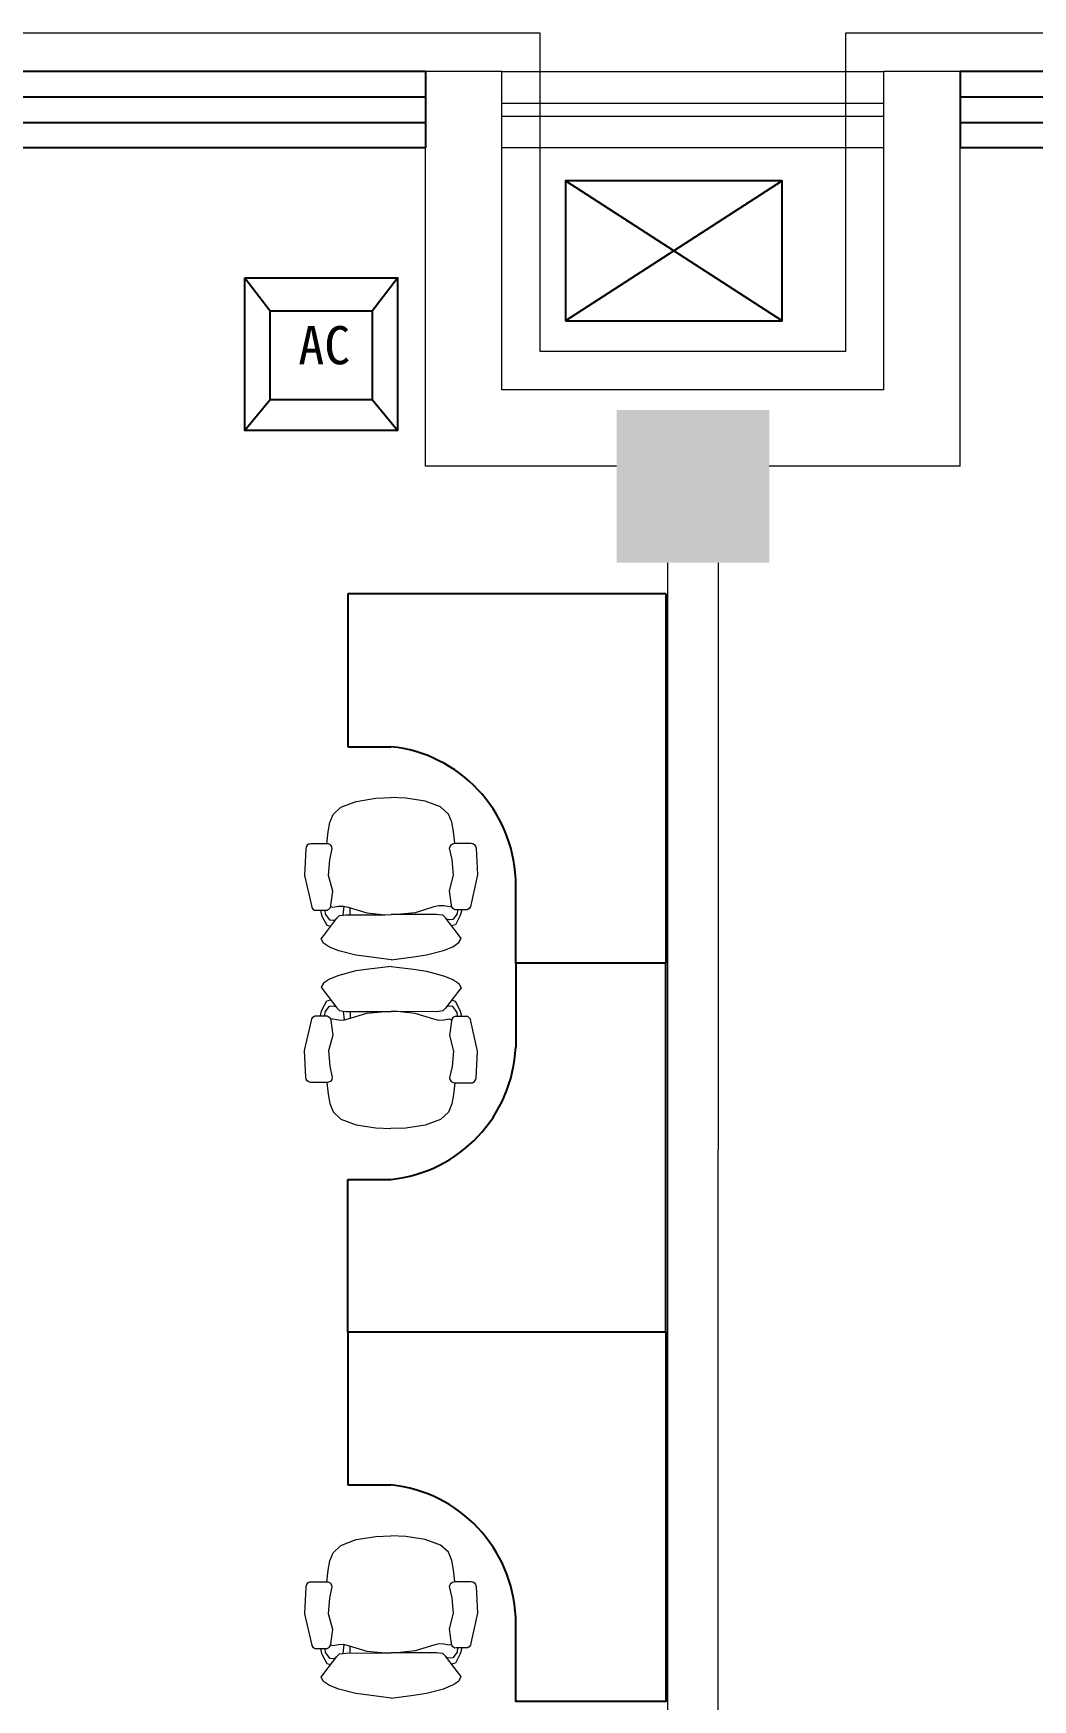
# Model space of a CAD drawing. Header units: millimetres. Extents: x -256770 to -120364, y -28508 to 286799.
# Drawn here: x -171631 to -167706, y 8110 to 14656 of the extents above; entities that cross this region are included whole.
import ezdxf

# ---------------------------------------------------------------- set-up
doc = ezdxf.new("R2010")
doc.units = ezdxf.units.MM
doc.linetypes.add('DASH', pattern=[0.35, 0.25, -0.1])
for name, color, linetype in [('07家具', 146, 'Continuous'), ('COLUMN', 7, 'Continuous'), ('PUB_HATCH', 251, 'Continuous'), ('STAIR', 36, 'Continuous'), ('WALL', 7, 'Continuous'), ('WINDOW', 16, 'Continuous'), ('保温层', 6, 'DASH'), ('木柜', 21, 'Continuous'), ('电器', 7, 'Continuous')]:
    doc.layers.add(name, color=color, linetype=linetype)
doc.styles.add('宋体', font='simhei.ttf')

# ---------------------------------------------------------------- blocks, each defined once
blk = doc.blocks.new('0-空调')
at = {"layer": 'PUB_HATCH'}
blk.add_lwpolyline([(1401460, 742280), (1402310, 742280), (1402310, 741730), (1401460, 741730)], close=True, dxfattribs=at)
for points in [[(1402310, 742280), (1401460, 741730)], [(1402310, 741730), (1401460, 742280)]]:
    blk.add_lwpolyline(points, dxfattribs=at)
blk = doc.blocks.new('_FZH')
blk.add_solid([(-0.5, -0.5), (0.5, -0.5), (-0.5, 0.5), (0.5, 0.5)])
blk = doc.blocks.new('$TCHSYS$WIN2D')
for p, q in [((-0.5, 0.5), (0.5, 0.5)), ((-0.5, 0.5), (-0.5, -0.5)), ((0.5, 0.5), (0.5, -0.5)), ((0.5, 0.1667), (-0.5, 0.1667)), ((0.5, -0.1667), (-0.5, -0.1667)), ((-0.5, -0.5), (0.5, -0.5))]:
    blk.add_line(p, q)
blk = doc.blocks.new('AC交换机')
at = {"layer": '电器', "color": 242, "ltscale": 100, "true_color": 0xcd2027}
for p, q in [((0, 600), (100, 470)), ((500, 470), (600, 600)), ((100, 120), (0, 0)), ((600, 0), (500, 120))]:
    blk.add_line(p, q, dxfattribs=at)
for points in [[(0, 600), (600, 600), (600, 0), (0, 0)], [(100, 470), (500, 470), (500, 120), (100, 120)]]:
    blk.add_lwpolyline(points, close=True, dxfattribs=at)
at = {"layer": '电器', "color": 244, "ltscale": 100, "true_color": 0x991b1e, "style": '宋体'}
blk.add_text('AC', height=150, dxfattribs=at).set_placement((210, 260))

msp = doc.modelspace()

# ---------------------------------------------------------------- linework, layer by layer
at = {"color": 30, "true_color": 0xf8991e}
for p, q in [((-170396.3, 10153.3, -38.3), (-170226.3, 10153.3)), ((-170396.3, 8953.3, -38.3), (-170226.3, 8953.3))]:
    msp.add_line(p, q, dxfattribs=at)
at = {"layer": '07家具', "color": 30, "true_color": 0xf8991e}
for p, q in [((-169146.3, 12453.3, -38.3), (-170396.3, 12453.3, -38.3)), ((-170396.3, 12453.3, -38.3), (-170396.3, 11853.3, -38.3)), ((-170396.3, 11853.3, -38.3), (-170226.3, 11853.3)), ((-170396.3, 9553.3, -38.3), (-170396.3, 10153.3, -38.3)), ((-169146.3, 9553.3, -38.3), (-170396.3, 9553.3, -38.3)), ((-170396.3, 9553.3, -38.3), (-170396.3, 8953.3, -38.3)), ((-169146.3, 9553.3, -38.3), (-170396.3, 9553.3, -38.3))]:
    msp.add_line(p, q, dxfattribs=at)
at = {"layer": '07家具', "color": 30, "true_color": 0xf8991e, "elevation": -38.3}
for points in [[(-169146.3, 12453.3), (-169146.3, 11003.3), (-169736.3, 11003.3), (-169736.3, 11333.3)], [(-169146.3, 9553.3), (-169146.3, 11003.3), (-169736.3, 11003.3), (-169736.3, 10673.3)], [(-169146.3, 9553.3), (-169146.3, 8103.3), (-169736.3, 8103.3), (-169736.3, 8433.3)]]:
    msp.add_lwpolyline(points, dxfattribs=at)
at = {"layer": '07家具', "color": 143, "linetype": 'ByBlock', "lineweight": 15}
for points, elevation in [([(-170478.3, 11472.1), (-170473.5, 11518.4), (-170466.4, 11555.2), (-170453.8, 11587.1), (-170422.7, 11616), (-170363, 11638.5), (-170286.4, 11650.7), (-170227.3, 11653.3)], -187.5), ([(-169975.1, 11473.8), (-169980.2, 11520.1), (-169987.6, 11556.8), (-170000.4, 11588.7), (-170031.7, 11617.3), (-170091.6, 11639.4), (-170168.3, 11651.1), (-170227.3, 11653.3)], -187.5), ([(-170566.3, 11347.3), (-170538.7, 11229.3), (-170537.1, 11222.1), (-170533.1, 11215.7), (-170526.7, 11211.8), (-170524.3, 11211), (-170519.5, 11211), (-170482, 11211.1), (-170476.4, 11211.1), (-170468.5, 11215.9), (-170464.5, 11222.3), (-170462.9, 11229.5), (-170455.1, 11286.2), (-170471.3, 11347.6), (-170466.7, 11408.3), (-170457.3, 11453), (-170458.9, 11460.2), (-170462.9, 11466.6), (-170471.7, 11471.3), (-170476.5, 11472.1), (-170542, 11471.9), (-170546.7, 11471.1), (-170549.1, 11470.3), (-170555.5, 11466.3), (-170559.5, 11459.9), (-170561.1, 11452.7), (-170566.3, 11347.3)], -17.5), ([(-169886.3, 11349.6), (-169913, 11231.4), (-169914.6, 11224.2), (-169918.6, 11217.8), (-169924.9, 11213.8), (-169927.3, 11213), (-169932.1, 11213), (-169969.6, 11212.9), (-169975.2, 11212.8), (-169983.2, 11217.6), (-169987.2, 11224), (-169988.8, 11231.1), (-169997, 11287.8), (-169981.3, 11349.3), (-169986.3, 11409.9), (-169996, 11454.6), (-169994.4, 11461.8), (-169990.4, 11468.2), (-169981.7, 11473), (-169976.9, 11473.8), (-169911.5, 11474), (-169906.7, 11473.3), (-169904.3, 11472.5), (-169897.9, 11468.5), (-169893.9, 11462.1), (-169892.2, 11455), (-169886.3, 11349.6)], -17.5), ([(-170503, 11211), (-170498.7, 11191.9), (-170496.3, 11185.5), (-170478.6, 11152.1), (-170462.9, 11147.9)], -111.1), ([(-170225.2, 11016.4), (-170313, 11027.3), (-170364.1, 11034.3), (-170431.2, 11051.7), (-170468, 11065.9), (-170491.2, 11081.8), (-170500.8, 11098.5), (-170490.5, 11112.1), (-170438.8, 11179.3), (-170428.5, 11189.7), (-170413.5, 11191.7), (-170403.7, 11193), (-170249.5, 11193.5), (-170225.8, 11193.6)], 298.6), ([(-170486.5, 11211.1), (-170485.2, 11195.1), (-170467.5, 11172.9), (-170453.9, 11171.3), (-170442.9, 11174)], -114), ([(-170463.8, 11225.3), (-170454.1, 11222.4), (-170432.6, 11226.4), (-170413.4, 11227.3), (-170394.3, 11222.6), (-170320.8, 11200.5), (-170249.5, 11193.5)], -249.3), ([(-170413.5, 11191.7), (-170410, 11226.5)], -298.6), ([(-170386, 11193.1), (-170387.2, 11220.5)], -64.6), ([(-170225.2, 11016.4), (-170137.4, 11027.9), (-170086.3, 11035.3), (-170019.4, 11053.1), (-169982.7, 11067.6), (-169959.6, 11083.6), (-169950.1, 11100.4), (-169960.5, 11113.9), (-170012.6, 11180.8), (-170023, 11191.1), (-170038, 11193), (-170047.8, 11194.2), (-170202, 11193.7), (-170225.8, 11193.6)], 298.6), ([(-169987.9, 11227), (-169997.6, 11223.9), (-170019.2, 11227.9), (-170038.3, 11228.6), (-170057.5, 11223.7), (-170130.8, 11201.1), (-170202, 11193.7)], -249.3), ([(-169965.1, 11212.9), (-169966.4, 11196.9), (-169983.9, 11174.5), (-169997.4, 11172.9), (-170008.5, 11175.5)], -114), ([(-169948.6, 11212.9), (-169952.8, 11193.8), (-169955.2, 11187.4), (-169972.6, 11153.8), (-169988.3, 11149.6)], -111.1), ([(-170225.2, 10990.2), (-170313, 10979.4), (-170364.1, 10972.4), (-170431.2, 10955), (-170468, 10940.8), (-170491.2, 10924.9), (-170500.8, 10908.2), (-170490.5, 10894.6), (-170438.8, 10827.4), (-170428.5, 10816.9), (-170413.5, 10815), (-170403.7, 10813.7), (-170249.5, 10813.1), (-170225.8, 10813.1)], 298.6), ([(-170225.2, 10990.2), (-170137.4, 10978.8), (-170086.3, 10971.4), (-170019.4, 10953.6), (-169982.7, 10939.1), (-169959.6, 10923.1), (-169950.1, 10906.3), (-169960.5, 10892.8), (-170012.6, 10825.9), (-170023, 10815.6), (-170038, 10813.7), (-170047.8, 10812.5), (-170202, 10813), (-170225.8, 10813.1)], 298.6), ([(-170503, 10795.6), (-170498.7, 10814.8), (-170496.3, 10821.2), (-170478.6, 10854.6), (-170462.9, 10858.8)], -111.1), ([(-170486.5, 10795.6), (-170485.2, 10811.5), (-170467.5, 10833.8), (-170453.9, 10835.4), (-170442.9, 10832.6)], -114), ([(-170463.8, 10781.4), (-170454.1, 10784.3), (-170432.6, 10780.2), (-170413.4, 10779.4), (-170394.3, 10784.1), (-170320.8, 10806.2), (-170249.5, 10813.1)], -249.3), ([(-170413.5, 10815), (-170410, 10780.2)], -298.6), ([(-170386, 10813.6), (-170387.2, 10786.2)], -64.6), ([(-169987.9, 10779.7), (-169997.6, 10782.8), (-170019.2, 10778.8), (-170038.3, 10778.1), (-170057.5, 10783), (-170130.8, 10805.6), (-170202, 10813)], -249.3), ([(-169965.1, 10793.8), (-169966.4, 10809.8), (-169983.9, 10832.2), (-169997.4, 10833.8), (-170008.5, 10831.2)], -114), ([(-169948.6, 10793.8), (-169952.8, 10812.9), (-169955.2, 10819.3), (-169972.6, 10852.9), (-169988.3, 10857.1)], -111.1), ([(-170566.3, 10659.4), (-170538.7, 10777.4), (-170537.1, 10784.6), (-170533.1, 10791), (-170526.7, 10794.9), (-170524.3, 10795.7), (-170519.5, 10795.7), (-170482, 10795.6), (-170476.4, 10795.6), (-170468.5, 10790.7), (-170464.5, 10784.3), (-170462.9, 10777.2), (-170455.1, 10720.5), (-170471.3, 10659.1), (-170466.7, 10598.4), (-170457.3, 10553.7), (-170458.9, 10546.5), (-170462.9, 10540.1), (-170471.7, 10535.3), (-170476.5, 10534.6), (-170542, 10534.8), (-170546.7, 10535.6), (-170549.1, 10536.4), (-170555.5, 10540.4), (-170559.5, 10546.8), (-170561.1, 10554), (-170566.3, 10659.4)], -17.5), ([(-169886.3, 10657.1), (-169913, 10775.3), (-169914.6, 10782.5), (-169918.6, 10788.9), (-169924.9, 10792.9), (-169927.3, 10793.7), (-169932.1, 10793.7), (-169969.6, 10793.8), (-169975.2, 10793.8), (-169983.2, 10789.1), (-169987.2, 10782.7), (-169988.8, 10775.5), (-169997, 10718.9), (-169981.3, 10657.4), (-169986.3, 10596.7), (-169996, 10552.1), (-169994.4, 10544.9), (-169990.4, 10538.5), (-169981.7, 10533.7), (-169976.9, 10532.9), (-169911.5, 10532.6), (-169906.7, 10533.4), (-169904.3, 10534.2), (-169897.9, 10538.2), (-169893.9, 10544.6), (-169892.2, 10551.7), (-169886.3, 10657.1)], -17.5), ([(-170478.3, 10534.6), (-170473.5, 10488.3), (-170466.4, 10451.5), (-170453.8, 10419.6), (-170422.7, 10390.7), (-170363, 10368.2), (-170286.4, 10355.9), (-170227.3, 10353.3)], -187.5), ([(-169975.1, 10532.9), (-169980.2, 10486.6), (-169987.6, 10449.9), (-170000.4, 10418), (-170031.7, 10389.4), (-170091.6, 10367.2), (-170168.3, 10355.5), (-170227.3, 10353.3)], -187.5), ([(-170478.3, 8572.1), (-170473.5, 8618.4), (-170466.4, 8655.2), (-170453.8, 8687.1), (-170422.7, 8716), (-170363, 8738.5), (-170286.4, 8750.7), (-170227.3, 8753.3)], -187.5), ([(-169975.1, 8573.8), (-169980.2, 8620.1), (-169987.6, 8656.8), (-170000.4, 8688.7), (-170031.7, 8717.3), (-170091.6, 8739.4), (-170168.3, 8751.1), (-170227.3, 8753.3)], -187.5), ([(-170566.3, 8447.3), (-170538.7, 8329.3), (-170537.1, 8322.1), (-170533.1, 8315.7), (-170526.7, 8311.8), (-170524.3, 8311), (-170519.5, 8311), (-170482, 8311.1), (-170476.4, 8311.1), (-170468.5, 8315.9), (-170464.5, 8322.3), (-170462.9, 8329.5), (-170455.1, 8386.2), (-170471.3, 8447.6), (-170466.7, 8508.3), (-170457.3, 8553), (-170458.9, 8560.2), (-170462.9, 8566.6), (-170471.7, 8571.3), (-170476.5, 8572.1), (-170542, 8571.9), (-170546.7, 8571.1), (-170549.1, 8570.3), (-170555.5, 8566.3), (-170559.5, 8559.9), (-170561.1, 8552.7), (-170566.3, 8447.3)], -17.5), ([(-169886.3, 8449.6), (-169913, 8331.4), (-169914.6, 8324.2), (-169918.6, 8317.8), (-169924.9, 8313.8), (-169927.3, 8313), (-169932.1, 8313), (-169969.6, 8312.9), (-169975.2, 8312.8), (-169983.2, 8317.6), (-169987.2, 8324), (-169988.8, 8331.1), (-169997, 8387.8), (-169981.3, 8449.3), (-169986.3, 8509.9), (-169996, 8554.6), (-169994.4, 8561.8), (-169990.4, 8568.2), (-169981.7, 8573), (-169976.9, 8573.8), (-169911.5, 8574), (-169906.7, 8573.3), (-169904.3, 8572.5), (-169897.9, 8568.5), (-169893.9, 8562.1), (-169892.2, 8555), (-169886.3, 8449.6)], -17.5), ([(-170463.8, 8325.3), (-170454.1, 8322.4), (-170432.6, 8326.4), (-170413.4, 8327.3), (-170394.3, 8322.6), (-170320.8, 8300.5), (-170249.5, 8293.5)], -249.3), ([(-170413.5, 8291.7), (-170410, 8326.5)], -298.6), ([(-170386, 8293.1), (-170387.2, 8320.5)], -64.6), ([(-169987.9, 8327), (-169997.6, 8323.9), (-170019.2, 8327.9), (-170038.3, 8328.6), (-170057.5, 8323.7), (-170130.8, 8301.1), (-170202, 8293.7)], -249.3), ([(-170503, 8311), (-170498.7, 8291.9), (-170496.3, 8285.5), (-170478.6, 8252.1), (-170462.9, 8247.9)], -111.1), ([(-170225.2, 8116.4), (-170313, 8127.3), (-170364.1, 8134.3), (-170431.2, 8151.7), (-170468, 8165.9), (-170491.2, 8181.8), (-170500.8, 8198.5), (-170490.5, 8212.1), (-170438.8, 8279.3), (-170428.5, 8289.7), (-170413.5, 8291.7), (-170403.7, 8293), (-170249.5, 8293.5), (-170225.8, 8293.6)], 298.6), ([(-170486.5, 8311.1), (-170485.2, 8295.1), (-170467.5, 8272.9), (-170453.9, 8271.3), (-170442.9, 8274)], -114), ([(-170225.2, 8116.4), (-170137.4, 8127.9), (-170086.3, 8135.3), (-170019.4, 8153.1), (-169982.7, 8167.6), (-169959.6, 8183.6), (-169950.1, 8200.4), (-169960.5, 8213.9), (-170012.6, 8280.8), (-170023, 8291.1), (-170038, 8293), (-170047.8, 8294.2), (-170202, 8293.7), (-170225.8, 8293.6)], 298.6), ([(-169965.1, 8312.9), (-169966.4, 8296.9), (-169983.9, 8274.5), (-169997.4, 8272.9), (-170008.5, 8275.5)], -114), ([(-169948.6, 8312.9), (-169952.8, 8293.8), (-169955.2, 8287.4), (-169972.6, 8253.8), (-169988.3, 8249.6)], -111.1)]:
    msp.add_lwpolyline(points, dxfattribs=dict(at, elevation=elevation))
at = {"layer": '07家具', "color": 30, "true_color": 0xf8991e}
for centre, start, end in [((-170282.9, 11309.2), 2.53182, 84.06547), ((-170282.9, 10697.5), 275.93453, 357.46818), ((-170282.9, 8409.2), 2.53182, 84.06547)]:
    msp.add_arc(centre, 547.1, start, end, dxfattribs=at)
at = {"layer": 'PUB_HATCH', "linetype": 'ByBlock', "lineweight": 15}
for p, q in [((-169790.4, 14380.6), (-168290.4, 14380.6)), ((-169790.4, 14330.6), (-168290.4, 14330.6))]:
    msp.add_line(p, q, dxfattribs=at)
at = {"layer": 'STAIR', "linetype": 'ByBlock', "lineweight": 15}
for p, q in [((-169790.4, 14505.6), (-168290.4, 14505.6)), ((-168290.4, 14205.6), (-169790.4, 14205.6))]:
    msp.add_line(p, q, dxfattribs=at)
at = {"layer": 'WALL', "color": 6, "linetype": 'ByBlock', "lineweight": 15}
for p, q in [((-169790.4, 14505.6), (-170090.4, 14505.6)), ((-169790.4, 13255.6), (-169790.4, 14505.6)), ((-168290.4, 13255.6), (-168290.4, 14505.6)), ((-167990.4, 14505.6), (-168290.4, 14505.6)), ((-167990.4, 12955.6), (-167990.4, 14205.6)), ((-169040.4, 13255.6), (-169790.4, 13255.6)), ((-168290.4, 13255.6), (-169040.4, 13255.6)), ((-169340.4, 12955.6), (-170090.4, 12955.6)), ((-167990.4, 12955.6), (-168740.4, 12955.6)), ((-169140.4, 12575.6), (-169139.8, 4376.6)), ((-168941, 4380.1), (-168940.4, 12575.6))]:
    msp.add_line(p, q, dxfattribs=at)
at = {"layer": 'WALL', "linetype": 'ByBlock', "lineweight": 15}
for p, q in [((-170090.4, 14505.6), (-170090.4, 14205.6)), ((-167990.4, 14205.6), (-167990.4, 14505.6)), ((-170090.4, 12955.6), (-170090.4, 14205.6))]:
    msp.add_line(p, q, dxfattribs=at)
at = {"layer": '保温层', "linetype": 'ByBlock', "lineweight": 15}
msp.add_lwpolyline([(-160640.4, 14655.6), (-168440.4, 14655.6), (-168440.4, 13405.6), (-169640.4, 13405.6), (-169640.4, 14655.6), (-177440.4, 14655.6), (-177440.4, 13405.6), (-178640.4, 13405.6), (-178640.4, 14655.6), (-186440.4, 14655.6), (-186440.4, 13405.6), (-187640.4, 13405.6), (-187640.4, 14655.6), (-195440.4, 14655.6), (-195440.4, 13505.6), (-196640.4, 13505.6), (-196640.4, 14655.6), (-204440.4, 14655.6), (-204440.4, 13505.6), (-205640.4, 13505.6), (-205640.4, 14655.6), (-214570.4, 14655.6), (-214570.4, -5754.4), (-211215.4, -5754.4)], dxfattribs=at)

# ---------------------------------------------------------------- block references
at = {"layer": 'COLUMN', "linetype": 'ByBlock', "lineweight": 15, "xscale": 600, "yscale": 600, "zscale": 600, "rotation": 90}
msp.add_blockref('_FZH', (-169040.4, 12875.6), dxfattribs=at)
at = {"layer": 'PUB_HATCH', "linetype": 'ByBlock', "lineweight": 15, "xscale": -1, "rotation": 180}
msp.add_blockref('0-空调', (-1571000.4, 755805.6), dxfattribs=at)
at = {"layer": 'WINDOW', "linetype": 'ByBlock', "lineweight": 15, "xscale": -2700, "yscale": 300, "zscale": -2700, "rotation": 9.419665047971648e-09}
for p in [(-171440.4, 14355.6), (-166640.4, 14355.6)]:
    msp.add_blockref('$TCHSYS$WIN2D', p, dxfattribs=at)
at = {"layer": '木柜', "color": 244, "true_color": 0x991b1e}
msp.add_blockref('AC交换机', (-170800.4, 13095.6, -38.3), dxfattribs=at)

doc.saveas('drawing.dxf')
